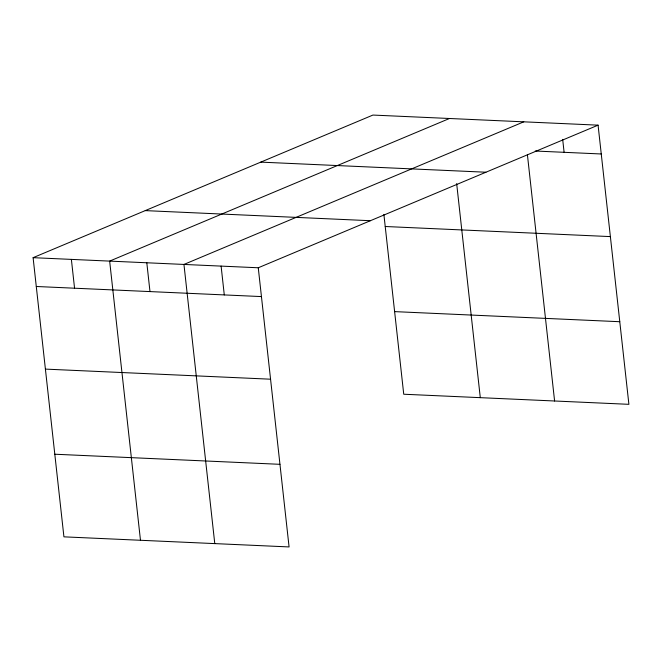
<?xml version="1.0" encoding="UTF-8"?>
<svg xmlns="http://www.w3.org/2000/svg" width="662" height="662" viewBox="0 0 662 662"><rect width="100%" height="100%" fill="white"/><g stroke="black" fill="none" stroke-linecap="round" stroke-linejoin="round"><path stroke-width="0.99" d="M598.076 125.159L258.263 267.771L289.079 546.936L63.924 536.841L33.1 257.675L372.921 115.064L598.076 125.159L628.9 404.325L403.737 394.229L383.886 214.405M449.473 118.498L109.652 261.101L140.476 540.275M523.774 121.833L183.953 264.436L214.778 543.601M535.219 151.019L601.262 153.981M260.778 162.124L485.941 172.219M145.243 210.615L370.397 220.711M385.226 226.503L610.381 236.599M33.1 257.675L258.263 267.771M36.278 286.489L261.44 296.584M394.618 311.62L619.781 321.715M45.405 369.106L270.559 379.202M54.797 454.223L279.96 464.319M562.683 139.392L564.107 152.318M527.407 154.676L554.599 400.998M456.664 183.589L480.298 397.663M221.108 266.099L224.286 294.921M146.807 262.773L149.984 291.586M71.38 259.388L74.558 288.21"/></g></svg>
